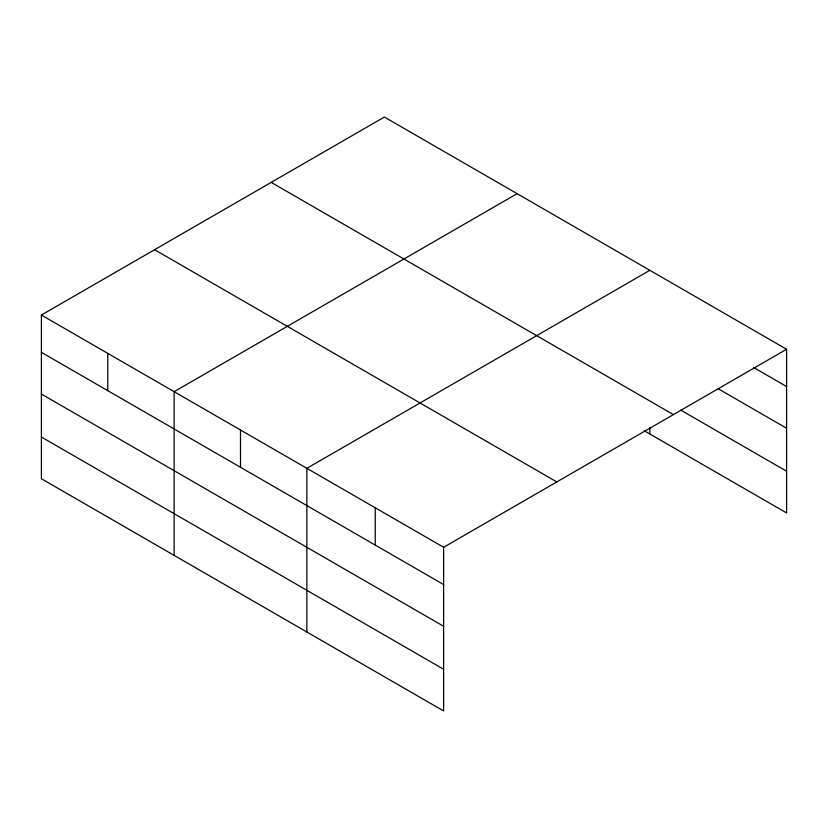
<?xml version="1.0" encoding="UTF-8"?>
<svg xmlns="http://www.w3.org/2000/svg" width="828" height="828" viewBox="0 0 828 828"><rect width="100%" height="100%" fill="white"/><g stroke="black" fill="none" stroke-linecap="round" stroke-linejoin="round"><path stroke-width="1.24" d="M41.4 315.054L443.622 547.277L443.622 710.962L41.4 478.739L41.4 315.054L384.378 117.038L786.6 349.261L786.6 512.946L644.319 430.798M517.117 193.669L174.128 391.685L174.128 555.371M649.845 270.301L306.867 468.327L306.867 632.002M443.622 547.277L786.6 349.261M753.511 367.435L786.6 386.541M718.228 388.777L786.6 428.252M680.73 410.098L786.6 471.225M271.201 182.388L673.412 414.6M154.588 249.714L556.799 481.927M41.4 352.335L443.622 584.558M41.4 394.056L443.622 626.268M41.4 437.029L443.622 669.252M649.845 427.662L649.845 433.986M375.239 507.802L375.239 545.083M240.503 430.011L240.503 467.282M107.764 353.37L107.764 390.65"/></g></svg>
